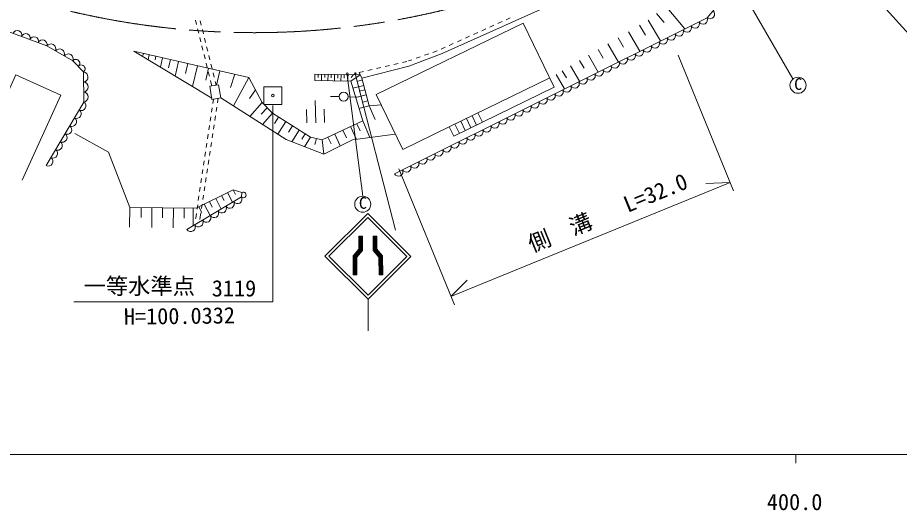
# Model space of a CAD drawing. Units: millimetres, scale not verified. Extents: x 40000 to 680000, y 20000 to 380000.
# Drawn here: x 380631 to 479602, y 198715 to 254024 of the extents above; entities that cross this region are included whole.
import ezdxf
from ezdxf.enums import TextEntityAlignment as Align

# ---------------------------------------------------------------- set-up
doc = ezdxf.new("R2010")
doc.units = ezdxf.units.MM
doc.header["$LTSCALE"] = 1000
doc.linetypes.add('CHAIN', pattern=[18.5, 12, -1.5, 3.5, -1.5])
for name, color, linetype, lineweight in [('M-BGD', 7, 'Continuous', 13), ('M-BMK', 2, 'CHAIN', 13), ('M-STR-HTXT', 7, 'Continuous', 13), ('M-STR-STRC', 7, 'Continuous', 13), ('M-TTL-BAND', 7, 'Continuous', 13)]:
    doc.layers.add(name, color=color, linetype=linetype, lineweight=lineweight)
doc.styles.add('ＭＳ ゴシック', font='')
doc.styles.get('ＭＳ ゴシック').set_extended_font_data('MS Gothic')

# ---------------------------------------------------------------- blocks, each defined once
blk = doc.blocks.new('open_arrow')
at = {"color": 0, "linetype": 'Continuous', "lineweight": -2}
blk.add_lwpolyline([(7.5, 1.25), (0, 0), (7.5, -1.25)], dxfattribs=at)
blk = doc.blocks.new('荒地')
at = {"color": 7, "linetype": 'Continuous', "lineweight": 13}
for p, q in [((0, 0), (0, 2.5)), ((-1, 1.5), (-1, 0)), ((1, 1.5), (1, 0))]:
    blk.add_line(p, q, dxfattribs=at)

msp = doc.modelspace()

# ---------------------------------------------------------------- hatches: boundary and pattern name
at = {"layer": 'M-STR-STRC'}
h = msp.add_hatch(dxfattribs=at)
h.set_pattern_fill('USER', color=256, style=0, pattern_type=2)
h.set_pattern_definition([(45, (419331, 229492), (-56.5685, 56.5685), [])])
h.paths.add_polyline_path([(419331, 229492), (418931, 229492), (418931, 228039), (418302, 227290), (418302, 225146), (418702, 225146), (418702, 227144), (419331, 227893)])
h = msp.add_hatch(dxfattribs=at)
h.set_pattern_fill('USER', color=256, style=0, pattern_type=2)
h.set_pattern_definition([(45, (420536, 229497), (-56.5685, 56.5685), [])])
h.paths.add_polyline_path([(420536, 229497), (420551, 227898), (421187, 227155), (421205, 225157), (421605, 225161), (421585, 227304), (420949, 228048), (420936, 229501)])

# ---------------------------------------------------------------- linework, layer by layer
at = {"layer": 'M-BGD'}
for p, q in [((428267, 249982), (450647, 260029)), ((458020, 254012), (462706, 259598)), ((453351, 255361), (455525, 252768)), ((452333, 254507), (453187, 253489)), ((376363, 253661), (383898, 250849)), ((400592, 253753), (400712, 253268)), ((401129, 253668), (401248, 253183)), ((422932, 236506), (458020, 254012)), ((435006, 253580), (434550, 253375)), ((435918, 253991), (435462, 253785)), ((451415, 253743), (452790, 251403)), ((400832, 252782), (400952, 252297)), ((401368, 252698), (401488, 252212)), ((433183, 252759), (432727, 252554)), ((434094, 253170), (433639, 252964)), ((449193, 252437), (450479, 250250)), ((450440, 253170), (451101, 252046)), ((401072, 251812), (401192, 251326)), ((401608, 251727), (401728, 251241)), ((430447, 251528), (429991, 251323)), ((431359, 251938), (430903, 251733)), ((432271, 252349), (431815, 252143)), ((448025, 251750), (448632, 250718)), ((383898, 250849), (386822, 249162)), ((401312, 250841), (401432, 250355)), ((401848, 250756), (401968, 250271)), ((428623, 250707), (428167, 250502)), ((429535, 251117), (429079, 250912)), ((445781, 250431), (446338, 249484)), ((446866, 251069), (448058, 249042)), ((406571, 247302), (393656, 250264)), ((393656, 250264), (402423, 244980)), ((394760, 250010), (394701, 249787)), ((395401, 249864), (395270, 249291)), ((396147, 249692), (396058, 249302)), ((396907, 249518), (396663, 248452)), ((401552, 249870), (401672, 249385)), ((402088, 249785), (402208, 249300)), ((424555, 248595), (428267, 249982)), ((425827, 249626), (425356, 249459)), ((426769, 249961), (426298, 249794)), ((427711, 250296), (427240, 250129)), ((444703, 249798), (445807, 247919)), ((386822, 249162), (388022, 247925)), ((397792, 249315), (397578, 248381)), ((398693, 249109), (398314, 247457)), ((399742, 248868), (399487, 247753)), ((400810, 248623), (400272, 246277)), ((401792, 248899), (401912, 248414)), ((402328, 248814), (402448, 248329)), ((419277, 247232), (424555, 248595)), ((421391, 248423), (420905, 248309)), ((422365, 248653), (421878, 248538)), ((423338, 248882), (422851, 248767)), ((424312, 249111), (423825, 248997)), ((424885, 249291), (424508, 249158)), ((442692, 248616), (443715, 246875)), ((443694, 249205), (444205, 248336)), ((388022, 247925), (388059, 244551)), ((402054, 248338), (401749, 247008)), ((402032, 247929), (402152, 247443)), ((402568, 247844), (402688, 247358)), ((403320, 248048), (402955, 246457)), ((405008, 247660), (404523, 246198)), ((414006, 247684), (413972, 246951)), ((419080, 247614), (414006, 247684)), ((414374, 247679), (414364, 247307)), ((414742, 247674), (414721, 246940)), ((415108, 247669), (415098, 247287)), ((415475, 247664), (415454, 246930)), ((415841, 247659), (415830, 247268)), ((416207, 247653), (416186, 246920)), ((416572, 247648), (416561, 247248)), ((416937, 247643), (416917, 246910)), ((417301, 247638), (417290, 247228)), ((417748, 247632), (417650, 246900)), ((419076, 247614), (418021, 246894)), ((418348, 247624), (418075, 247294)), ((419445, 247965), (418958, 247850)), ((419277, 247232), (418958, 247850)), ((420418, 248194), (419931, 248080)), ((441065, 247659), (442022, 246031)), ((441754, 248065), (442222, 247270)), ((403185, 246495), (402198, 246331)), ((402272, 246958), (402392, 246472)), ((402392, 246472), (402418, 246368)), ((402808, 246873), (402913, 246450)), ((403431, 245016), (403185, 246495)), ((406571, 247302), (404846, 244112)), ((408089, 244490), (406571, 247302)), ((418021, 246894), (413972, 246951)), ((418021, 246894), (419370, 242433)), ((419329, 247029), (418693, 246863)), ((419277, 247232), (420083, 244139)), ((429073, 241762), (440363, 247251)), ((402198, 246331), (402445, 244851)), ((407325, 245906), (406660, 244933)), ((408275, 244270), (408275, 246270)), ((408275, 246270), (410275, 246270)), ((410275, 246270), (410275, 244270)), ((419489, 246418), (418262, 246098)), ((419615, 245932), (418981, 245767)), ((388059, 244551), (383823, 237429)), ((402445, 244851), (403431, 245016)), ((402627, 244882), (402552, 244387)), ((403145, 244968), (403071, 244474)), ((403431, 245016), (410769, 240329)), ((408089, 244490), (406691, 242934)), ((409251, 243291), (408089, 244490)), ((416734, 245162), (415734, 245175)), ((417733, 245137), (418733, 245100)), ((419760, 245376), (418574, 245067)), ((419943, 244675), (419360, 244523)), ((402478, 243893), (402403, 243398)), ((402996, 243979), (402922, 243485)), ((408645, 243916), (407983, 243179)), ((410275, 244270), (408275, 244270)), ((420083, 244139), (418944, 243842)), ((420083, 244139), (421426, 244242)), ((420083, 244139), (420747, 242582)), ((402329, 242904), (402254, 242410)), ((402847, 242990), (402773, 242496)), ((409251, 243291), (408114, 242025)), ((413504, 240596), (409251, 243291)), ((409924, 242864), (409471, 242149)), ((431003, 242700), (431510, 241652)), ((431646, 243013), (432154, 241963)), ((432288, 243325), (432797, 242274)), ((402180, 241915), (402105, 241421)), ((402699, 242002), (402624, 241507)), ((410739, 242348), (409837, 240925)), ((411489, 241873), (411046, 241175)), ((419370, 242433), (414816, 240297)), ((417996, 241788), (418668, 240355)), ((418704, 242121), (419087, 241306)), ((419370, 242433), (420168, 240563)), ((429718, 242076), (430224, 241029)), ((430360, 242388), (430867, 241341)), ((387038, 241028), (390824, 238928)), ((402031, 240926), (401956, 240432)), ((402550, 241013), (402475, 240518)), ((412239, 241398), (411406, 240083)), ((412909, 240973), (412527, 240369)), ((413504, 240596), (412830, 239533)), ((414816, 240297), (413504, 240596)), ((415463, 240600), (415811, 239858)), ((416218, 240954), (416845, 239617)), ((417134, 241384), (417531, 240537)), ((418211, 240292), (423022, 240960)), ((401882, 239937), (401807, 239443)), ((402401, 240024), (402326, 239529)), ((410769, 240329), (414987, 238699)), ((414181, 240442), (414007, 239788)), ((414816, 240297), (414987, 238699)), ((414987, 238699), (418211, 240292)), ((390824, 238928), (393212, 232719)), ((401733, 238949), (401658, 238454)), ((402252, 239035), (402177, 238541)), ((401584, 237960), (401509, 237465)), ((402103, 238046), (402028, 237552)), ((401435, 236971), (401360, 236476)), ((401954, 237057), (401879, 236563)), ((401286, 235982), (401211, 235488)), ((401805, 236069), (401730, 235574)), ((404809, 234706), (400667, 232644)), ((401137, 234993), (401062, 234499)), ((401656, 235080), (401581, 234585)), ((405802, 234388), (404809, 234706)), ((404809, 234706), (405078, 234166)), ((399636, 230245), (405746, 233900)), ((400988, 234004), (400913, 233510)), ((401507, 234091), (401432, 233596)), ((402864, 233738), (403463, 232535)), ((403528, 234069), (403816, 233489)), ((404187, 234397), (404735, 233295)), ((405746, 233900), (405802, 234388)), ((393212, 232719), (393190, 230515)), ((400667, 232644), (393212, 232719)), ((394504, 232706), (394493, 231604)), ((395699, 232694), (395677, 230477)), ((396905, 232682), (396894, 231568)), ((398112, 232670), (398090, 230429)), ((399331, 232658), (399319, 231531)), ((400340, 232648), (400320, 230655)), ((400839, 233016), (400764, 232521)), ((400987, 232804), (401308, 232159)), ((401358, 233102), (401283, 232608)), ((401584, 233101), (402232, 231799)), ((402162, 233389), (402471, 232767)), ((400690, 232027), (400616, 231532)), ((401134, 231619), (401095, 231361)), ((401209, 232113), (401134, 231619)), ((400616, 231532), (400601, 231436))]:
    msp.add_line(p, q, dxfattribs=at)
for points in [[(437364, 253420), (420864, 245399), (423863, 239230), (429073, 241762)], [(429073, 241762), (429580, 240718), (440871, 246207), (437364, 253420)], [(381124, 235798), (385477, 245310), (380447, 247611), (376488, 238959), (375411, 239451), (373573, 235433)]]:
    msp.add_lwpolyline(points, dxfattribs=at)
for centre, radius in [((417637, 247729), 100), ((418536, 247747), 100), ((417234, 245156), 500), ((409275, 245270), 150)]:
    msp.add_circle(centre, radius, dxfattribs=at)
for centre, radius, start, end in [((458338, 254425), 521, 232.33797, 47.67369), ((456669, 253341), 503, 206.82817, 26.20395), ((457569, 253790), 503, 206.82817, 26.20395), ((380600, 252077), 503, 339.84072, 159.23474), ((454870, 252444), 503, 206.82817, 26.20395), ((455769, 252893), 503, 206.82817, 26.20395), ((381542, 251725), 503, 339.84072, 159.23474), ((382484, 251374), 503, 339.84072, 159.23474), ((383426, 251023), 503, 339.84072, 159.23474), ((453070, 251546), 503, 206.82817, 26.20395), ((453970, 251995), 503, 206.82817, 26.20395), ((384352, 250510), 566, 336.76371, 143.27301), ((385327, 249948), 566, 336.76371, 143.27301), ((450371, 250199), 503, 206.82817, 26.20395), ((451271, 250648), 503, 206.82817, 26.20395), ((452171, 251097), 503, 206.82817, 26.20395), ((386301, 249386), 566, 336.76371, 143.27301), ((448572, 249301), 503, 206.82817, 26.20395), ((449472, 249750), 503, 206.82817, 26.20395), ((387168, 248898), 436, 305.61485, 142.62234), ((387768, 248279), 436, 305.61485, 142.62234), ((446772, 248404), 503, 206.82817, 26.20395), ((447672, 248853), 503, 206.82817, 26.20395), ((387962, 247362), 566, 277.35386, 83.91932), ((444973, 247506), 503, 206.82817, 26.20395), ((445873, 247955), 503, 206.82817, 26.20395), ((387974, 246238), 566, 277.35386, 83.91932), ((443174, 246608), 503, 206.82817, 26.20395), ((444073, 247057), 503, 206.82817, 26.20395), ((387987, 245113), 566, 277.35386, 83.91932), ((440475, 245261), 503, 206.82817, 26.20395), ((441374, 245710), 503, 206.82817, 26.20395), ((442274, 246159), 503, 206.82817, 26.20395), ((387779, 244116), 518, 241.27813, 57.23885), ((438675, 244364), 503, 206.82817, 26.20395), ((439575, 244813), 503, 206.82817, 26.20395), ((387249, 243225), 518, 241.27813, 57.23885), ((436876, 243466), 503, 206.82817, 26.20395), ((437775, 243915), 503, 206.82817, 26.20395), ((386720, 242335), 518, 241.27813, 57.23885), ((435076, 242568), 503, 206.82817, 26.20395), ((435976, 243017), 503, 206.82817, 26.20395), ((386190, 241445), 518, 241.27813, 57.23885), ((433277, 241670), 503, 206.82817, 26.20395), ((434177, 242119), 503, 206.82817, 26.20395), ((385661, 240554), 518, 241.27813, 57.23885), ((430578, 240324), 503, 206.82817, 26.20395), ((431478, 240773), 503, 206.82817, 26.20395), ((432377, 241221), 503, 206.82817, 26.20395), ((385131, 239664), 518, 241.27813, 57.23885), ((428778, 239426), 503, 206.82817, 26.20395), ((429678, 239875), 503, 206.82817, 26.20395), ((384602, 238774), 518, 241.27813, 57.23885), ((426979, 238528), 503, 206.82817, 26.20395), ((427879, 238977), 503, 206.82817, 26.20395), ((384072, 237883), 518, 241.27813, 57.23885), ((425180, 237630), 503, 206.82817, 26.20395), ((426079, 238079), 503, 206.82817, 26.20395), ((423380, 236733), 503, 206.82817, 26.20395), ((424280, 237181), 503, 206.82817, 26.20395), ((405305, 233647), 509, 211.86128, 29.91103), ((405963, 234122), 310, 225.68035, 121.15576), ((403559, 232602), 509, 211.86128, 29.91103), ((404432, 233125), 509, 211.86128, 29.91103), ((401813, 231558), 509, 211.86128, 29.91103), ((402686, 232080), 509, 211.86128, 29.91103), ((400068, 230514), 509, 211.86128, 29.91103), ((400941, 231036), 509, 211.86128, 29.91103)]:
    msp.add_arc(centre, radius, start, end, dxfattribs=at)
at = {"layer": 'M-BMK'}
msp.add_arc((407205, 342337), 90000, 256.74707, 295.93957, dxfattribs=at)
at = {"layer": 'M-STR-HTXT'}
for p, q in [((457476, 264724), (467653, 247155)), ((486631, 245558), (471946, 261818)), ((454762, 249826), (460980, 234582)), ((417621, 247561), (419365, 233990)), ((418536, 247747), (423062, 230154)), ((429649, 221803), (423431, 237046)), ((460602, 235508), (429271, 222729)), ((460602, 235508), (457880, 235423)), ((429271, 222729), (431072, 224537))]:
    msp.add_line(p, q, dxfattribs=at)
msp.add_lwpolyline([(409266, 244156), (409266, 222113), (386945, 222106)], dxfattribs=at)
for centre in [(468225, 246428), (419365, 233081)]:
    msp.add_circle(centre, 900, dxfattribs=at)
at = {"layer": 'M-STR-STRC'}
for p, q in [((418931, 229492), (419331, 229492)), ((418931, 229492), (418931, 228039)), ((419331, 229492), (419331, 227893)), ((420936, 229501), (420536, 229497)), ((420536, 229497), (420551, 227898)), ((420936, 229501), (420949, 228048)), ((418302, 227290), (418931, 228039)), ((418702, 227144), (419331, 227893)), ((421187, 227155), (420551, 227898)), ((421585, 227304), (420949, 228048)), ((418302, 225146), (418302, 227290)), ((418702, 225146), (418702, 227144)), ((421205, 225157), (421187, 227155)), ((421605, 225161), (421585, 227304)), ((418702, 225146), (418302, 225146)), ((421205, 225157), (421605, 225161)), ((419964, 222413), (419964, 218885))]:
    msp.add_line(p, q, dxfattribs=at)
for points in [[(419964, 222413), (424761, 227211), (419924, 232048), (415127, 227250)], [(419964, 222866), (424309, 227211), (419924, 231595), (415579, 227250)]]:
    msp.add_lwpolyline(points, close=True, dxfattribs=at)
at = {"layer": 'M-TTL-BAND'}
for p, q in [((40000, 205000), (579000, 205000)), ((468000, 205000), (468000, 204000))]:
    msp.add_line(p, q, dxfattribs=at)

# ---------------------------------------------------------------- block references
at = {"layer": 'M-BGD', "xscale": 1000, "yscale": 1000, "rotation": 1.39718}
msp.add_blockref('荒地', (414087, 242225), dxfattribs=at)
at = {"layer": 'M-STR-HTXT'}
for p, rotation in [((417621, 247561), 277.3), ((418536, 247747), 284.4), ((409266, 244156), 270)]:
    msp.add_blockref('open_arrow', p, dxfattribs=dict(at, rotation=rotation))

# ---------------------------------------------------------------- texts
at = {"layer": 'M-STR-HTXT', "style": 'ＭＳ ゴシック'}
for s, height, rotation, p in [('C', 1320, 358.738, (468225, 245518)), ('L=32.0', 1833, 22.19, (452780, 233014)), ('C', 1320, 358.738, (419365, 232172)), ('側\u3000溝', 1833, 22.19, (442058, 228561)), ('H=100.0332', 1833, 0.724, (398808, 219079))]:
    msp.add_text(s, height=height, rotation=rotation, dxfattribs=at).set_placement(p, align=Align.BOTTOM_CENTER)
for s, p in [('一等水準点', (394285, 222428)), ('3119', (404919, 222175))]:
    msp.add_text(s, height=1833, dxfattribs=at).set_placement(p, align=Align.BOTTOM_CENTER)
at = {"layer": 'M-TTL-BAND', "style": 'ＭＳ ゴシック'}
msp.add_text('400.0', height=1833, dxfattribs=at).set_placement((467844, 198195), align=Align.BOTTOM_CENTER)

doc.saveas('drawing.dxf')
